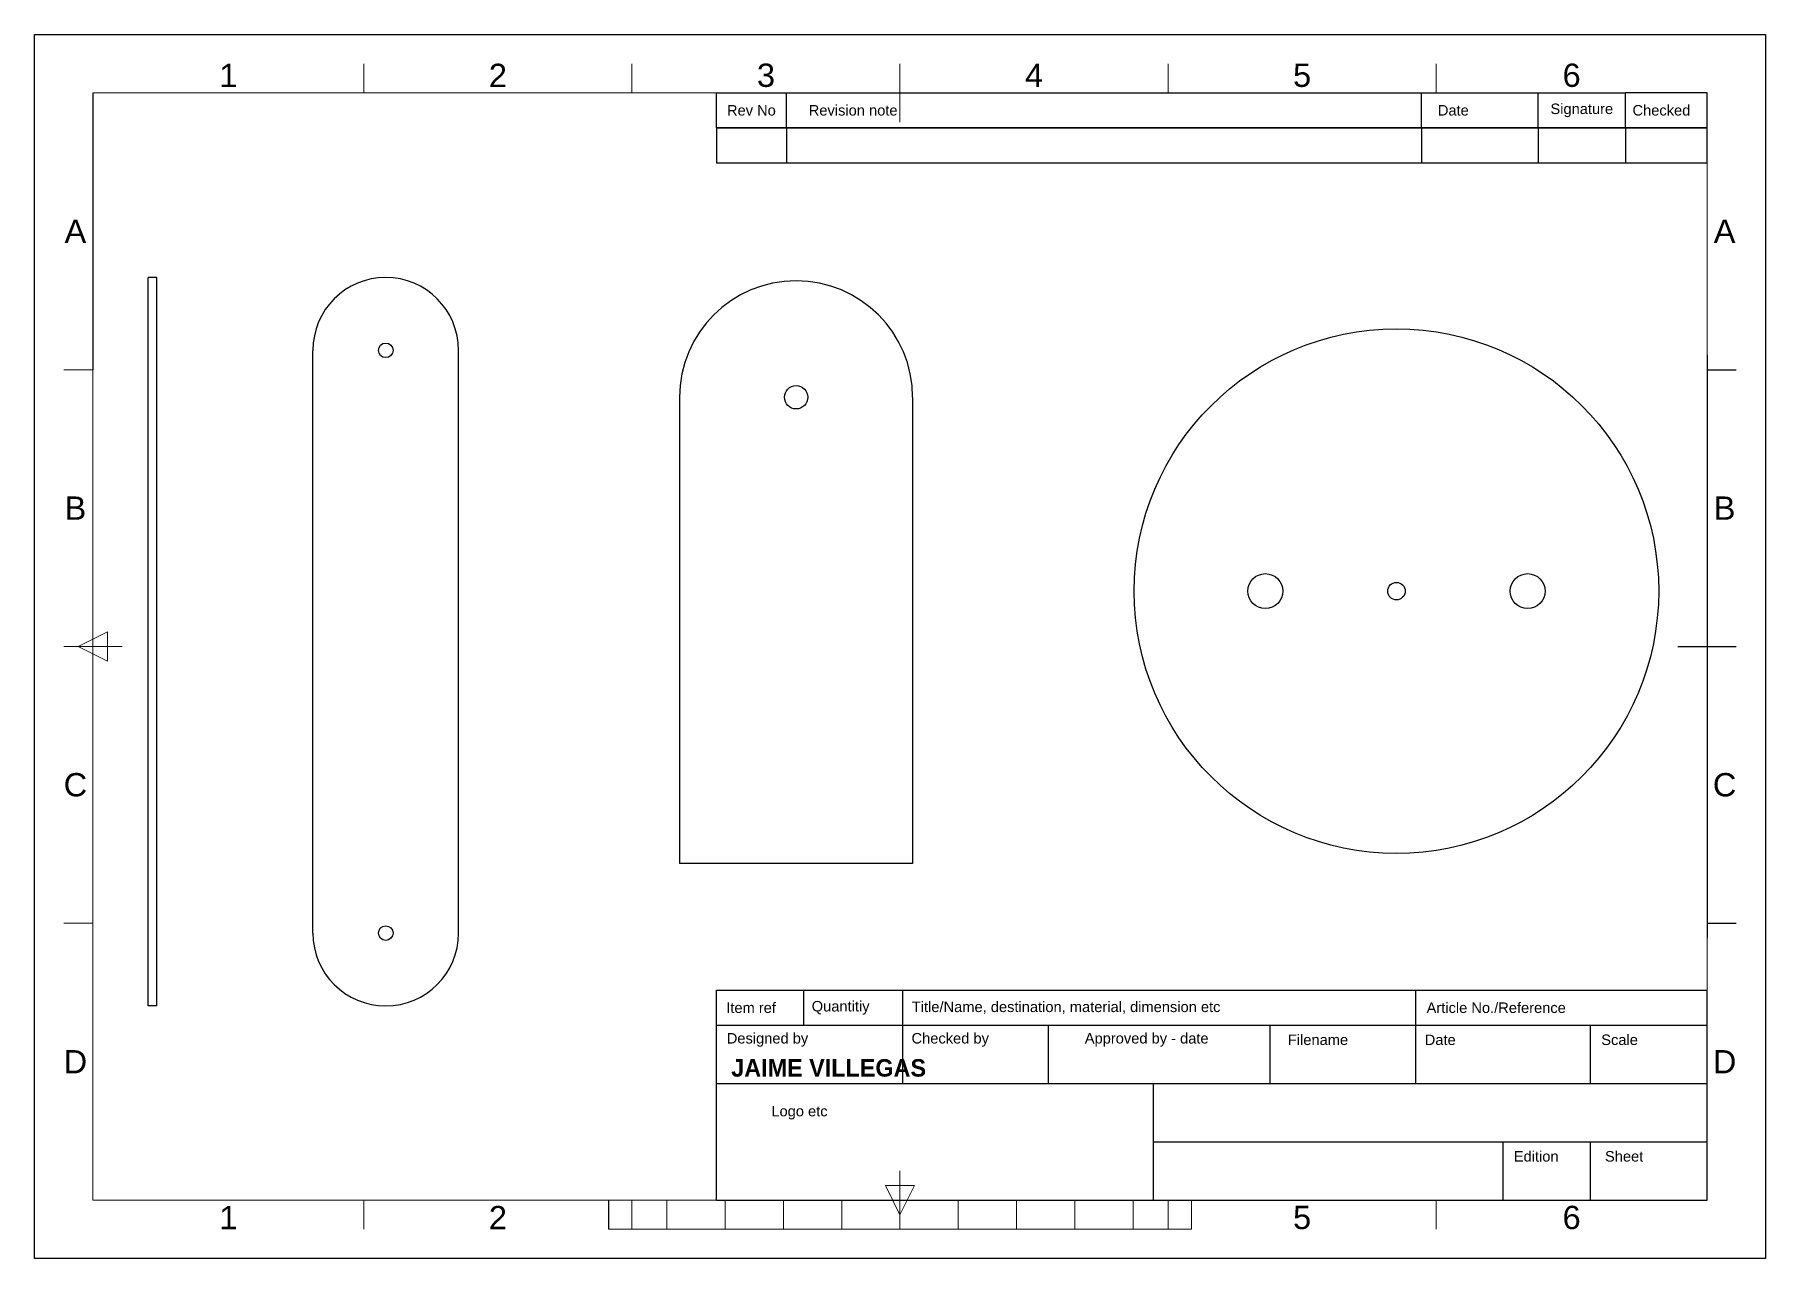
# Model space of a CAD drawing. Header units: millimetres. Extents: x 0 to 297, y 0 to 210.
import ezdxf

# ---------------------------------------------------------------- set-up
doc = ezdxf.new("R2010")
doc.units = ezdxf.units.MM
doc.layers.get('0').update_dxf_attribs({"linetype": 'CONTINUOUS', "lineweight": 25, "true_color": 0xffffff})
for name, color, linetype, lineweight, true_color in [('Border', 7, 'CONTINUOUS', 25, 0xffffff), ('Revision', 7, 'CONTINUOUS', 25, 0xffffff), ('Title', 7, 'CONTINUOUS', 25, 0xffffff)]:
    doc.layers.add(name, color=color, linetype=linetype, lineweight=lineweight, true_color=true_color)
doc.styles.add('textstyle0', font='')
doc.styles.add('textstyle1', font='')
doc.styles.add('textstyle10', font='')
doc.styles.add('textstyle11', font='')
doc.styles.add('textstyle12', font='')
doc.styles.add('textstyle13', font='')
doc.styles.add('textstyle14', font='')
doc.styles.add('textstyle15', font='')
doc.styles.add('textstyle16', font='')
doc.styles.add('textstyle17', font='')
doc.styles.add('textstyle18', font='')
doc.styles.add('textstyle19', font='')
doc.styles.add('textstyle2', font='')
doc.styles.add('textstyle20', font='')
doc.styles.add('textstyle21', font='')
doc.styles.add('textstyle22', font='')
doc.styles.add('textstyle23', font='')
doc.styles.add('textstyle24', font='')
doc.styles.add('textstyle25', font='')
doc.styles.add('textstyle26', font='')
doc.styles.add('textstyle27', font='')
doc.styles.add('textstyle28', font='')
doc.styles.add('textstyle29', font='')
doc.styles.add('textstyle3', font='')
doc.styles.add('textstyle30', font='')
doc.styles.add('textstyle31', font='')
doc.styles.add('textstyle32', font='')
doc.styles.add('textstyle33', font='')
doc.styles.add('textstyle34', font='')
doc.styles.add('textstyle35', font='')
doc.styles.add('textstyle36', font='')
doc.styles.add('textstyle4', font='')
doc.styles.add('textstyle5', font='')
doc.styles.add('textstyle6', font='')
doc.styles.add('textstyle7', font='')
doc.styles.add('textstyle8', font='')
doc.styles.add('textstyle9', font='')
doc.styles.get('textstyle0').set_extended_font_data('Arial')
doc.styles.get('textstyle1').set_extended_font_data('Arial')
doc.styles.get('textstyle10').set_extended_font_data('Arial')
doc.styles.get('textstyle11').set_extended_font_data('Arial')
doc.styles.get('textstyle12').set_extended_font_data('Arial')
doc.styles.get('textstyle13').set_extended_font_data('Arial')
doc.styles.get('textstyle14').set_extended_font_data('Arial')
doc.styles.get('textstyle15').set_extended_font_data('Arial')
doc.styles.get('textstyle16').set_extended_font_data('Arial')
doc.styles.get('textstyle17').set_extended_font_data('Arial')
doc.styles.get('textstyle18').set_extended_font_data('Arial')
doc.styles.get('textstyle19').set_extended_font_data('Arial')
doc.styles.get('textstyle2').set_extended_font_data('Arial')
doc.styles.get('textstyle20').set_extended_font_data('Arial')
doc.styles.get('textstyle21').set_extended_font_data('Arial')
doc.styles.get('textstyle22').set_extended_font_data('Arial')
doc.styles.get('textstyle23').set_extended_font_data('Arial')
doc.styles.get('textstyle24').set_extended_font_data('Arial')
doc.styles.get('textstyle25').set_extended_font_data('Arial')
doc.styles.get('textstyle26').set_extended_font_data('Arial')
doc.styles.get('textstyle27').set_extended_font_data('Arial')
doc.styles.get('textstyle28').set_extended_font_data('Arial')
doc.styles.get('textstyle29').set_extended_font_data('Arial')
doc.styles.get('textstyle3').set_extended_font_data('Arial')
doc.styles.get('textstyle30').set_extended_font_data('Arial')
doc.styles.get('textstyle31').set_extended_font_data('Arial')
doc.styles.get('textstyle32').set_extended_font_data('Arial')
doc.styles.get('textstyle33').set_extended_font_data('Arial')
doc.styles.get('textstyle34').set_extended_font_data('Arial')
doc.styles.get('textstyle35').set_extended_font_data('Arial')
doc.styles.get('textstyle36').set_extended_font_data('ISO8859-11', bold=True)
doc.styles.get('textstyle4').set_extended_font_data('Arial')
doc.styles.get('textstyle5').set_extended_font_data('Arial')
doc.styles.get('textstyle6').set_extended_font_data('Arial')
doc.styles.get('textstyle7').set_extended_font_data('Arial')
doc.styles.get('textstyle8').set_extended_font_data('Arial')
doc.styles.get('textstyle9').set_extended_font_data('Arial')

# ---------------------------------------------------------------- blocks, each defined once
blk = doc.blocks.new('Revision')
at = {"layer": 'Revision'}
for p, q in [((-170, 0), (-14, 0)), ((-170, -6), (-170, 0)), ((-158, -6), (-158, 0)), ((-49, -6), (-49, 0)), ((-29, -6), (-29, 0)), ((0, 0), (-14, 0)), ((-14, -6), (-14, 0)), ((0, -6), (0, 0)), ((0, -6), (-170, -6)), ((-170, -6), (-170, -12)), ((-170, -6), (-170, -6)), ((-170, -6), (-158, -6)), ((-158, -6), (-158, -12)), ((-158, -6), (-49, -6)), ((-49, -6), (-49, -12)), ((-49, -6), (-29, -6)), ((-29, -6), (-29, -12)), ((-29, -6), (-14, -6)), ((-14, -6), (-14, -12)), ((-14, -6), (0, -6)), ((0, -12), (0, -6)), ((-170, -12), (0, -12))]:
    blk.add_line(p, q, dxfattribs=at)
at = {"layer": 'Revision', "char_height": 1.8, "attachment_point": 5}
for s, insert, style in [('Rev No', (-164, -3), 'textstyle17'), ('Revision note', (-146.54, -3), 'textstyle13'), ('Date', (-43.55, -3), 'textstyle14'), ('Signature', (-21.5, -3), 'textstyle15'), ('Checked', (-7.84, -3), 'textstyle16')]:
    blk.add_mtext(s, dxfattribs=dict(at, insert=insert, style=style))
blk = doc.blocks.new('Title')
at = {"layer": 'Title'}
for p, q in [((-170, 36), (0, 36)), ((-170, 30), (-170, 36)), ((-155, 30), (-155, 36)), ((-138, 30), (-138, 36)), ((-50, 30), (-50, 36)), ((0, 0), (0, 36)), ((-170, 30), (0, 30)), ((-170, 0), (-170, 30)), ((-138, 20), (-138, 30)), ((-113, 20), (-113, 30)), ((-75, 20), (-75, 30)), ((-50, 20), (-50, 30)), ((-20, 20), (-20, 30)), ((-170, 20), (0, 20)), ((-95, 0), (-95, 20)), ((-95, 10), (0, 10)), ((-35, 0), (-35, 10)), ((-20, 0), (-20, 10)), ((0, 0), (0, 10)), ((-170, 0), (0, 0))]:
    blk.add_line(p, q, dxfattribs=at)
at = {"layer": 'Title', "char_height": 1.8, "attachment_point": 5}
for s, insert, style in [('Item ref', (-164.05, 33), 'textstyle11'), ('Quantitiy', (-148.69, 33), 'textstyle10'), ('Title/Name, destination, material, dimension etc', (-109.99, 33), 'textstyle12'), ('Article No./Reference', (-36.19, 33), 'textstyle0'), ('Designed by', (-161.24, 27.5), 'textstyle1'), ('Checked by', (-129.88, 27.5), 'textstyle2'), ('Approved by - date', (-96.17, 27.5), 'textstyle3'), ('Filename', (-66.77, 27.5), 'textstyle4'), ('Date', (-45.8, 27.5), 'textstyle5'), ('Scale', (-15.02, 27.5), 'textstyle6'), ('Logo etc', (-155.75, 15), 'textstyle9'), ('Edition', (-29.33, 7.5), 'textstyle7'), ('Sheet', (-14.24, 7.5), 'textstyle8')]:
    blk.add_mtext(s, dxfattribs=dict(at, insert=insert, style=style))
blk = doc.blocks.new('iso_en_a4_metric_landscape_aec')
at = {"layer": 'Border'}
for p, q in [((0, 0), (0, 210)), ((0, 210), (297, 210)), ((297, 210), (297, 0)), ((10, 200), (10, 152.5)), ((287, 155), (287, 55)), ((287, 152.5), (292, 152.5)), ((282, 105), (292, 105)), ((287, 57.5), (292, 57.5)), ((98.5, 10), (98.5, 5)), ((297, 0), (0, 0))]:
    blk.add_line(p, q, dxfattribs=at)
at = {"layer": 'Border', "color": 0, "linetype": 'CONTINUOUS', "lineweight": 0}
for p, q in [((56.5, 205), (56.5, 200)), ((102.5, 205), (102.5, 200)), ((148.5, 195), (148.5, 205)), ((194.5, 205), (194.5, 200)), ((240.5, 205), (240.5, 200)), ((10, 200), (10, 200)), ((10, 200), (10, 200)), ((56.5, 200), (10, 200)), ((56.5, 200), (56.5, 200)), ((102.5, 200), (56.5, 200)), ((148.5, 200), (102.5, 200)), ((194.5, 200), (148.5, 200)), ((240.5, 200), (194.5, 200)), ((287, 200), (240.5, 200)), ((287, 200), (287, 200)), ((287, 155), (287, 200)), ((287, 200), (287, 200)), ((10, 152.5), (5, 152.5)), ((10, 152.5), (10, 105)), ((7.5, 105), (12.5, 107.5)), ((12.5, 107.5), (12.5, 102.5)), ((5, 105), (15, 105)), ((12.5, 102.5), (7.5, 105)), ((10, 105), (10, 57.5)), ((10, 57.5), (5, 57.5)), ((10, 57.5), (10, 10)), ((287, 10), (287, 55)), ((148.5, 10), (148.5, 15)), ((148.5, 7.5), (146, 12.5)), ((146, 12.5), (151, 12.5)), ((151, 12.5), (148.5, 7.5)), ((10, 10), (10, 10)), ((10, 10), (56.5, 10)), ((56.5, 10), (56.5, 5)), ((56.5, 10), (56.5, 10)), ((56.5, 10), (102.5, 10)), ((98.5, 10), (198.5, 10)), ((102.5, 10), (102.5, 5)), ((102.5, 10), (148.5, 10)), ((108.5, 5), (108.5, 10)), ((118.5, 5), (118.5, 10)), ((128.5, 5), (128.5, 10)), ((138.5, 5), (138.5, 10)), ((148.5, 10), (148.5, 5)), ((148.5, 10), (194.5, 10)), ((158.5, 5), (158.5, 10)), ((168.5, 5), (168.5, 10)), ((178.5, 5), (178.5, 10)), ((188.5, 5), (188.5, 10)), ((194.5, 10), (194.5, 5)), ((194.5, 10), (240.5, 10)), ((198.5, 5), (198.5, 10)), ((240.5, 10), (240.5, 5)), ((240.5, 10), (287, 10)), ((287, 10), (287, 10)), ((98.5, 5), (198.5, 5))]:
    blk.add_line(p, q, dxfattribs=at)
for name, p in [('Revision', (287, 200)), ('Title', (287, 10))]:
    blk.add_blockref(name, p)
at = {"layer": 'Border', "char_height": 4, "attachment_point": 5}
for s, insert, style in [('1', (33.25, 203), 'textstyle26'), ('2', (79.5, 203), 'textstyle28'), ('3', (125.5, 203), 'textstyle30'), ('4', (171.5, 203), 'textstyle31'), ('5', (217.5, 203), 'textstyle32'), ('6', (263.75, 203), 'textstyle34'), ('A', (7, 176.25), 'textstyle18'), ('A', (290, 176.25), 'textstyle19'), ('B', (7, 128.75), 'textstyle24'), ('B', (290, 128.75), 'textstyle25'), ('C', (7, 81.25), 'textstyle22'), ('C', (290, 81.25), 'textstyle23'), ('D', (7, 33.75), 'textstyle20'), ('D', (290, 33.75), 'textstyle21'), ('1', (33.25, 7), 'textstyle27'), ('2', (79.5, 7), 'textstyle29'), ('5', (217.5, 7), 'textstyle33'), ('6', (263.75, 7), 'textstyle35')]:
    blk.add_mtext(s, dxfattribs=dict(at, insert=insert, style=style))

msp = doc.modelspace()

# ---------------------------------------------------------------- linework, layer by layer
at = {"color": 7, "true_color": 0x000000}
for p, q in [((19.5, 168.24), (19.5, 168.32)), ((21, 168.32), (19.5, 168.32)), ((19.5, 168.01), (19.5, 168.24)), ((19.5, 167.62), (19.5, 168.01)), ((19.5, 167.08), (19.5, 167.62)), ((19.5, 166.4), (19.5, 167.08)), ((19.5, 165.59), (19.5, 166.4)), ((21, 168.24), (21, 168.32)), ((21, 168.01), (21, 168.24)), ((21, 167.62), (21, 168.01)), ((21, 167.08), (21, 167.62)), ((21, 166.4), (21, 167.08)), ((21, 165.59), (21, 166.4)), ((19.5, 164.66), (19.5, 165.59)), ((19.5, 163.61), (19.5, 164.66)), ((19.5, 162.47), (19.5, 163.61)), ((21, 164.66), (21, 165.59)), ((21, 163.61), (21, 164.66)), ((21, 162.47), (21, 163.61)), ((19.5, 161.24), (19.5, 162.47)), ((19.5, 159.95), (19.5, 161.24)), ((21, 161.24), (21, 162.47)), ((21, 159.95), (21, 161.24)), ((19.5, 158.6), (19.5, 159.95)), ((19.5, 157.22), (19.5, 158.6)), ((21, 158.6), (21, 159.95)), ((21, 157.22), (21, 158.6)), ((19.5, 155.82), (19.5, 157.22)), ((19.5, 55.82), (19.5, 155.82)), ((21, 155.82), (21, 157.22)), ((21, 55.82), (21, 155.82)), ((21, 155.68), (21, 155.82)), ((21, 155.54), (21, 155.68)), ((21, 155.41), (21, 155.54)), ((21, 155.28), (21, 155.41)), ((21, 155.16), (21, 155.28)), ((21, 155.04), (21, 155.16)), ((21, 154.94), (21, 155.04)), ((21, 154.84), (21, 154.94)), ((21, 154.76), (21, 154.84)), ((21, 154.69), (21, 154.76)), ((21, 154.64), (21, 154.69)), ((21, 154.6), (21, 154.64)), ((21, 154.58), (21, 154.6)), ((21, 154.57), (21, 154.58)), ((47.75, 55.82), (47.75, 155.82)), ((72.75, 55.82), (72.75, 155.82)), ((110.67, 147.76), (110.67, 67.76)), ((150.67, 147.76), (150.67, 67.76)), ((21, 57.06), (21, 57.07)), ((21, 57.04), (21, 57.06)), ((21, 57), (21, 57.04)), ((21, 56.95), (21, 57)), ((21, 56.88), (21, 56.95)), ((21, 56.8), (21, 56.88)), ((21, 56.7), (21, 56.8)), ((21, 56.6), (21, 56.7)), ((21, 56.49), (21, 56.6)), ((21, 56.36), (21, 56.49)), ((19.5, 54.42), (19.5, 55.82)), ((19.5, 53.04), (19.5, 54.42)), ((21, 56.23), (21, 56.36)), ((21, 56.1), (21, 56.23)), ((21, 55.96), (21, 56.1)), ((21, 55.82), (21, 55.96)), ((21, 54.42), (21, 55.82)), ((21, 53.04), (21, 54.42)), ((19.5, 51.69), (19.5, 53.04)), ((19.5, 50.4), (19.5, 51.69)), ((21, 51.69), (21, 53.04)), ((21, 50.4), (21, 51.69)), ((19.5, 49.17), (19.5, 50.4)), ((19.5, 48.03), (19.5, 49.17)), ((19.5, 46.98), (19.5, 48.03)), ((21, 49.17), (21, 50.4)), ((21, 48.03), (21, 49.17)), ((21, 46.98), (21, 48.03)), ((19.5, 46.05), (19.5, 46.98)), ((19.5, 45.24), (19.5, 46.05)), ((19.5, 44.56), (19.5, 45.24)), ((19.5, 44.02), (19.5, 44.56)), ((21, 46.05), (21, 46.98)), ((21, 45.24), (21, 46.05)), ((21, 44.56), (21, 45.24)), ((21, 44.02), (21, 44.56)), ((19.5, 43.63), (19.5, 44.02)), ((19.5, 43.4), (19.5, 43.63)), ((19.5, 43.32), (19.5, 43.4)), ((21, 43.32), (19.5, 43.32)), ((21, 43.63), (21, 44.02)), ((21, 43.4), (21, 43.63)), ((21, 43.32), (21, 43.4))]:
    msp.add_line(p, q, dxfattribs=at)
at = {"color": 7, "true_color": 0xffffff}
msp.add_line((150.67, 67.76), (110.67, 67.76), dxfattribs=at)
at = {"color": 7, "true_color": 0x000000}
for centre, radius in [((233.69, 114.5), 45), ((60.25, 155.82), 1.25), ((130.67, 147.76), 2), ((211.19, 114.5), 3), ((233.69, 114.5), 1.5), ((256.19, 114.5), 3), ((60.25, 55.82), 1.25)]:
    msp.add_circle(centre, radius, dxfattribs=at)
for centre, radius, start, end in [((60.25, 155.82), 12.5, 0, 180), ((130.67, 147.76), 20, 0, 180), ((60.25, 55.82), 12.5, 180, 0)]:
    msp.add_arc(centre, radius, start, end, dxfattribs=at)

# ---------------------------------------------------------------- block references
msp.add_blockref('iso_en_a4_metric_landscape_aec', (0, 0))

# ---------------------------------------------------------------- texts
at = {"insert": (119.54, 34.19), "char_height": 1, "attachment_point": 1, "style": 'textstyle36'}
msp.add_mtext('\\H3;JAIME VILLEGAS', dxfattribs=at)

doc.saveas('drawing.dxf')
